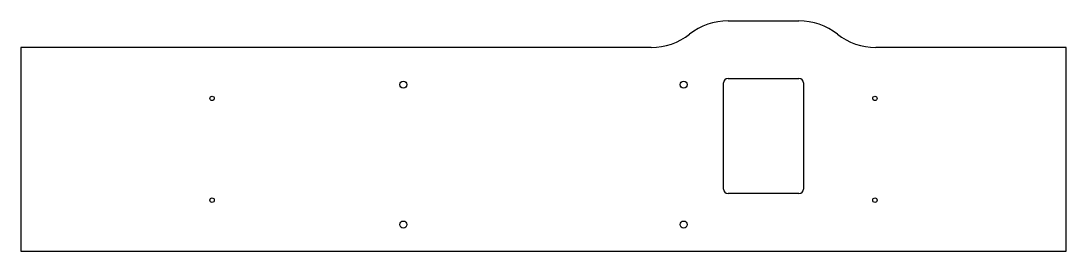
# Model space of a CAD drawing. Extents: x 133.8 to 163.3, y 23.2 to 29.8.
import ezdxf

# ---------------------------------------------------------------- set-up
doc = ezdxf.new("R2010")
doc.units = 0
doc.header["$LTSCALE"] = 21.5596
doc.header["$MEASUREMENT"] = 0
for name, color, linetype in [('6_125BIT_750DEP', 7, 'Continuous'), ('7_250BIT_750OUTLINE', 7, 'Continuous'), ('8_250BIT_750TAB', 7, 'Continuous')]:
    doc.layers.add(name, color=color, linetype=linetype)

msp = doc.modelspace()

# ---------------------------------------------------------------- linework, layer by layer
at = {"layer": '6_125BIT_750DEP', "color": 7, "linetype": 'Continuous', "lineweight": 25}
for centre, radius in [((144.622, 27.95), 0.1), ((152.528, 27.95), 0.1), ((139.231, 27.562), 0.0625), ((157.919, 27.562), 0.0625), ((139.231, 24.688), 0.0625), ((157.919, 24.688), 0.0625), ((144.622, 24), 0.1), ((152.528, 24), 0.1)]:
    msp.add_circle(centre, radius, dxfattribs=at)
at = {"layer": '7_250BIT_750OUTLINE', "color": 7, "linetype": 'Continuous', "lineweight": 25}
for p, q in [((153.778, 29.75), (155.778, 29.75)), ((133.84, 29), (133.84, 23.25)), ((151.613, 29), (133.84, 29)), ((163.31, 29), (157.943, 29)), ((163.31, 23.25), (163.31, 29)), ((133.84, 23.25), (163.31, 23.25))]:
    msp.add_line(p, q, dxfattribs=at)
for centre, start, end in [((153.778, 28), 90, 128.2132), ((155.778, 28), 51.7868, 90), ((151.613, 30.75), -90, -51.7868), ((157.943, 30.75), -128.2132, -90)]:
    msp.add_arc(centre, 1.75, start, end, dxfattribs=at)
at = {"layer": '8_250BIT_750TAB', "color": 7, "linetype": 'Continuous', "lineweight": 25}
for p, q in [((153.653, 25), (153.653, 28)), ((153.778, 28.125), (155.778, 28.125)), ((155.903, 28), (155.903, 25)), ((155.778, 24.875), (153.778, 24.875))]:
    msp.add_line(p, q, dxfattribs=at)
for centre, start, end in [((153.778, 28), 90, 180), ((155.778, 28), 0, 90), ((153.778, 25), 180, -90), ((155.778, 25), -90, 0)]:
    msp.add_arc(centre, 0.125, start, end, dxfattribs=at)

doc.saveas('drawing.dxf')
